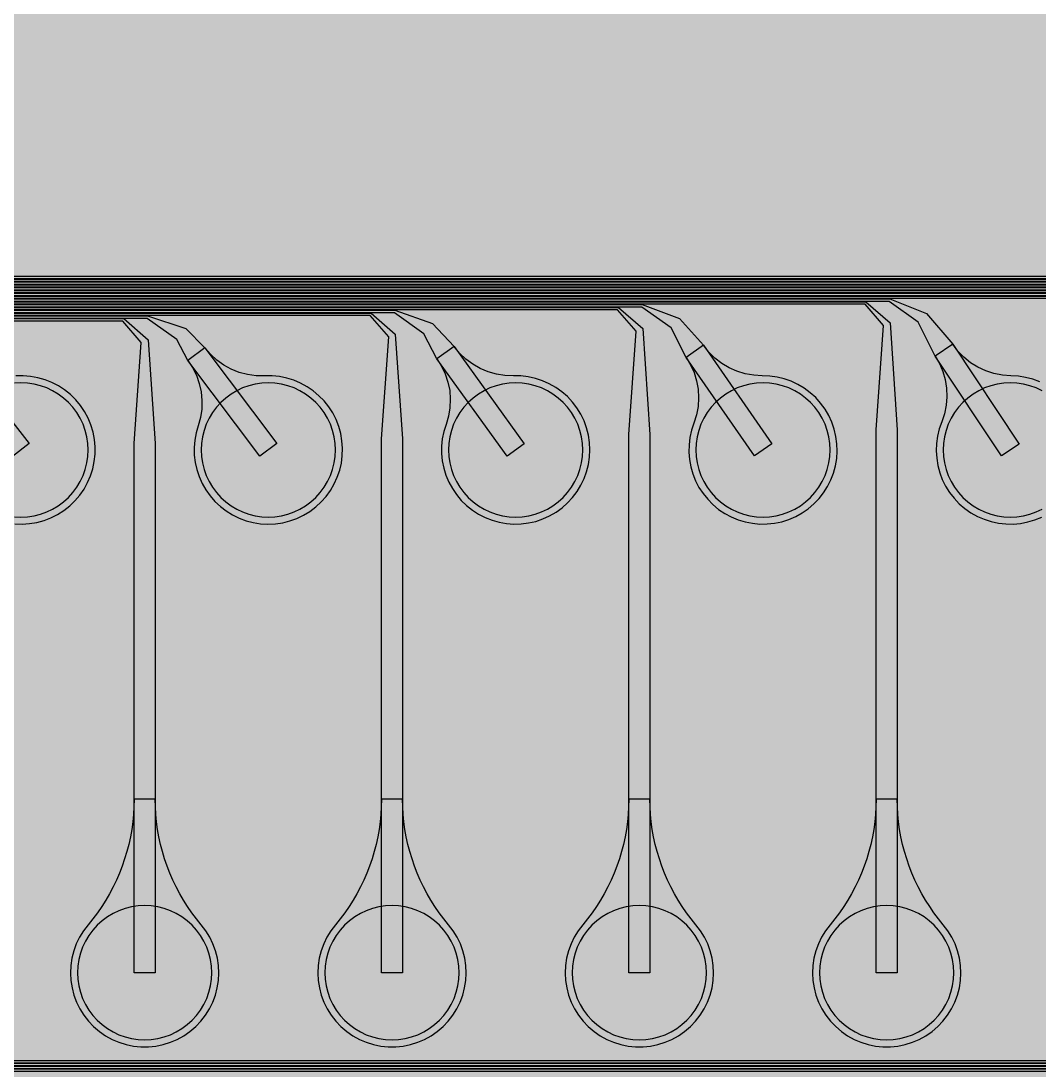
# Model space of a CAD drawing. Header units: metres. Extents: x -7231 to 10969, y -37556 to 1873.
# Drawn here: x -2618 to -1178, y -25809 to -24324 of the extents above; entities that cross this region are included whole.
import ezdxf

# ---------------------------------------------------------------- set-up
doc = ezdxf.new("R2010")
doc.units = ezdxf.units.M
for name, color, linetype in [('Metal1', 4, 'CONTINUOUS'), ('Metal2', 3, 'CONTINUOUS'), ('Polyimide', 7, 'CONTINUOUS'), ('Polyimide_Negative', 5, 'CONTINUOUS')]:
    doc.layers.add(name, color=color, linetype=linetype)

msp = doc.modelspace()

# ---------------------------------------------------------------- hatches: boundary and pattern name
at = {"layer": 'Polyimide'}
msp.add_hatch(color=7, dxfattribs=at).paths.add_polyline_path([(4065.7, -468), (4066.7, -502), (4068.5, -536), (4071.4, -570), (4075.5, -604), (4081, -638), (4088, -672), (4096.5, -706), (4106.6, -740), (4118.3, -774), (4131.6, -808), (4146.5, -842), (4162.9, -876), (4180.7, -910), (4199.8, -944), (4220.2, -978), (4241.7, -1012), (4264.2, -1046), (4287.5, -1080), (4311.5, -1114), (4336, -1148), (4360.9, -1182), (4385.9, -1216), (4410.9, -1250), (4435.7, -1284), (4460.2, -1318), (4484.2, -1352), (4507.5, -1385.9), (4530, -1419.9), (4551.5, -1453.9), (4571.9, -1487.9), (4591.1, -1521.9), (4608.9, -1555.9), (4625.3, -1589.9), (4640.1, -1623.9), (4653.4, -1657.9), (4665.1, -1691.9), (4675.2, -1725.9), (4683.7, -1759.9), (4690.7, -1793.9), (4696.2, -1827.9), (4700.3, -1861.9), (4703.2, -1895.9), (4705.1, -1929.9), (4706.1, -1963.9), (4706.4, -1997.9), (4706.5, -2031.9), (4706.5, -4793), (4710, -4838.4), (4720.2, -4882.7), (4737.1, -4925), (4760.1, -4964.2), (4788.9, -4999.5), (4822.6, -5030), (4860.5, -5055.1), (4901.8, -5074.2), (4901.8, -5074.2), (4970.7, -5105.2), (5034.7, -5145.3), (5092.8, -5193.5), (5143.8, -5249.2), (5186.9, -5311.2), (5221.2, -5378.4), (5246.2, -5449.7), (5261.4, -5523.7), (5266.5, -5599), (5261.4, -5674.3), (5246.2, -5748.3), (5221.2, -5819.6), (5186.9, -5886.8), (5143.8, -5948.8), (5092.8, -6004.5), (5034.7, -6052.7), (4970.7, -6092.8), (4901.8, -6123.8), (4860.5, -6142.9), (4822.6, -6168), (4788.9, -6198.5), (4760.1, -6233.8), (4737.1, -6273), (4720.2, -6315.3), (4710, -6359.6), (4706.5, -6405), (4706.5, -9221.5), (4710, -9266.9), (4720.2, -9311.2), (4737.1, -9353.5), (4760.1, -9392.7), (4788.9, -9428), (4822.6, -9458.5), (4860.5, -9483.6), (4901.8, -9502.7), (4970.7, -9533.7), (5034.7, -9573.8), (5092.8, -9622), (5143.8, -9677.7), (5186.9, -9739.7), (5221.2, -9806.9), (5246.2, -9878.2), (5261.4, -9952.2), (5266.5, -10027.5), (5261.4, -10102.8), (5246.2, -10176.8), (5221.2, -10248.1), (5186.9, -10315.3), (5143.8, -10377.3), (5092.8, -10433), (5034.7, -10481.2), (4970.7, -10521.3), (4901.8, -10552.3), (4860.5, -10571.4), (4822.6, -10596.5), (4788.9, -10627), (4760.1, -10662.3), (4737.1, -10701.5), (4720.2, -10743.8), (4710, -10788.1), (4706.5, -10833.5), (4706.5, -13650), (4710, -13695.4), (4720.2, -13739.7), (4737.1, -13782), (4760.1, -13821.2), (4788.9, -13856.5), (4822.6, -13887), (4860.5, -13912.1), (4901.8, -13931.2), (4970.7, -13962.2), (5034.7, -14002.2), (5092.8, -14050.5), (5143.8, -14106.2), (5186.9, -14168.2), (5221.2, -14235.4), (5246.2, -14306.7), (5261.4, -14380.7), (5266.5, -14456), (5261.4, -14531.3), (5246.2, -14605.3), (5221.2, -14676.5), (5186.9, -14743.8), (5143.8, -14805.8), (5092.8, -14861.5), (5034.7, -14909.7), (4970.7, -14949.8), (4901.8, -14980.8), (4860.5, -14999.9), (4822.6, -15025), (4788.9, -15055.5), (4760.1, -15090.8), (4737.1, -15130), (4720.2, -15172.3), (4710, -15216.6), (4706.5, -15262), (4706.5, -15456), (4720.9, -15750), (4764.1, -16041.3), (4835.7, -16326.8), (4934.9, -16604), (5060.7, -16870.2), (5212.1, -17122.7), (5387.5, -17359.2), (5585.2, -17577.3), (5803.3, -17775), (6039.8, -17950.4), (6292.3, -18101.8), (6558.4, -18227.6), (6835.6, -18326.8), (7121.2, -18398.3), (7412.4, -18441.5), (7706.5, -18456), (9969, -18456), (10047.4, -18459.8), (10125.1, -18471.4), (10201.2, -18490.4), (10275.2, -18516.9), (10346.1, -18550.5), (10413.5, -18590.8), (10476.5, -18637.6), (10534.7, -18690.3), (10587.4, -18748.5), (10634.2, -18811.5), (10674.5, -18878.9), (10708.1, -18949.8), (10734.6, -19023.8), (10753.6, -19099.9), (10765.2, -19177.6), (10769, -19256), (10769, -20895.8), (10730.2, -20951.4), (10694.6, -21009.1), (10662.2, -21068.6), (10633.2, -21129.9), (10607.6, -21192.7), (10585.5, -21256.7), (10566.9, -21322), (10552, -21388.1), (10540.8, -21455), (10533.4, -21522.3), (10529.6, -21590), (10529.6, -21657.8), (10533.4, -21725.5), (10540.8, -21792.9), (10552, -21859.7), (10566.9, -21925.9), (10585.5, -21991.1), (10607.6, -22055.2), (10633.2, -22117.9), (10662.2, -22179.2), (10694.6, -22238.7), (10730.2, -22296.4), (10769, -22352), (10769, -32454.2), (10728.7, -32510.5), (10691.7, -32568.9), (10658, -32629.3), (10627.8, -32691.6), (10601.2, -32755.4), (10578.2, -32820.7), (10558.9, -32887.1), (10543.4, -32954.5), (10531.8, -33022.7), (10524, -33091.4), (10520.1, -33160.5), (10520.1, -33229.7), (10524, -33298.8), (10531.8, -33367.5), (10543.4, -33435.7), (10558.9, -33503.1), (10578.2, -33569.5), (10601.2, -33634.8), (10627.8, -33698.6), (10658, -33760.8), (10691.7, -33821.3), (10728.7, -33879.7), (10769, -33936), (10769, -36556), (10765.2, -36634.4), (10753.6, -36712.1), (10734.6, -36788.2), (10708.1, -36862.1), (10674.5, -36933.1), (10634.2, -37000.5), (10587.4, -37063.5), (10534.7, -37121.7), (10476.5, -37174.4), (10413.5, -37221.2), (10346.1, -37261.5), (10275.2, -37295.1), (10201.2, -37321.6), (10125.1, -37340.6), (10047.4, -37352.1), (9969, -37356), (-6231, -37356), (-6309.4, -37352.1), (-6387.1, -37340.6), (-6463.2, -37321.6), (-6537.2, -37295.1), (-6608.1, -37261.5), (-6675.5, -37221.2), (-6738.5, -37174.4), (-6796.7, -37121.7), (-6849.4, -37063.5), (-6896.2, -37000.5), (-6936.5, -36933.1), (-6970.1, -36862.1), (-6996.6, -36788.2), (-7015.6, -36712.1), (-7027.2, -36634.4), (-7031, -36556), (-7031, -33936), (-6990.7, -33879.8), (-6953.7, -33821.3), (-6920, -33760.9), (-6889.8, -33698.6), (-6863.2, -33634.8), (-6840.2, -33569.5), (-6820.9, -33503.1), (-6805.4, -33435.7), (-6793.7, -33367.5), (-6785.9, -33298.8), (-6782, -33229.7), (-6782, -33160.5), (-6785.9, -33091.4), (-6793.7, -33022.7), (-6805.4, -32954.5), (-6820.9, -32887.1), (-6840.2, -32820.6), (-6863.2, -32755.4), (-6889.8, -32691.5), (-6920, -32629.3), (-6953.7, -32568.9), (-6990.7, -32510.4), (-7031, -32454.2), (-7031, -22364.8), (-6990.7, -22308.6), (-6953.7, -22250.1), (-6920, -22189.7), (-6889.8, -22127.5), (-6863.2, -22063.6), (-6840.2, -21998.4), (-6820.9, -21931.9), (-6805.4, -21864.5), (-6793.7, -21796.3), (-6785.9, -21727.6), (-6782, -21658.5), (-6782, -21589.3), (-6785.9, -21520.3), (-6793.7, -21451.5), (-6805.4, -21383.3), (-6820.9, -21315.9), (-6840.2, -21249.5), (-6863.2, -21184.2), (-6889.8, -21120.4), (-6920, -21058.1), (-6953.7, -20997.7), (-6990.7, -20939.3), (-7031, -20883), (-7031, -19256), (-7027.2, -19177.6), (-7015.6, -19099.9), (-6996.6, -19023.8), (-6970.1, -18949.8), (-6936.5, -18878.9), (-6896.2, -18811.5), (-6849.4, -18748.5), (-6796.7, -18690.3), (-6738.5, -18637.6), (-6675.5, -18590.8), (-6608.1, -18550.5), (-6537.2, -18516.9), (-6463.2, -18490.4), (-6387.1, -18471.4), (-6309.4, -18459.8), (-6231, -18456), (-3968.5, -18456), (-3674.4, -18441.5), (-3383.2, -18398.3), (-3097.6, -18326.8), (-2820.4, -18227.6), (-2554.3, -18101.8), (-2301.8, -17950.4), (-2065.3, -17775), (-1847.2, -17577.3), (-1649.5, -17359.2), (-1474.1, -17122.7), (-1322.7, -16870.2), (-1196.9, -16604), (-1097.7, -16326.8), (-1026.1, -16041.3), (-982.9, -15750), (-968.5, -15456), (-968.5, -15262), (-972, -15216.6), (-982.2, -15172.3), (-999.1, -15130), (-1022.1, -15090.8), (-1050.9, -15055.5), (-1084.6, -15025), (-1122.5, -14999.9), (-1163.8, -14980.8), (-1232.7, -14949.8), (-1296.7, -14909.7), (-1354.8, -14861.5), (-1405.8, -14805.8), (-1448.9, -14743.8), (-1483.2, -14676.5), (-1508.2, -14605.3), (-1523.4, -14531.3), (-1528.5, -14456), (-1523.4, -14380.7), (-1508.2, -14306.7), (-1483.2, -14235.4), (-1448.9, -14168.2), (-1405.8, -14106.2), (-1354.8, -14050.5), (-1296.7, -14002.2), (-1232.7, -13962.2), (-1163.8, -13931.2), (-1122.5, -13912.1), (-1084.6, -13887), (-1050.9, -13856.5), (-1022.1, -13821.2), (-999.1, -13782), (-982.2, -13739.7), (-972, -13695.4), (-968.5, -13650), (-968.5, -12309.6), (-972, -12264.3), (-982.2, -12219.9), (-999.1, -12177.7), (-1022.1, -12138.5), (-1050.9, -12103.2), (-1084.6, -12072.6), (-1122.5, -12047.5), (-1163.8, -12028.5), (-1232.7, -11997.4), (-1296.7, -11957.4), (-1354.8, -11909.1), (-1405.8, -11853.5), (-1448.9, -11791.5), (-1483.2, -11724.2), (-1508.2, -11653), (-1523.4, -11579), (-1528.5, -11503.7), (-1523.4, -11428.3), (-1508.2, -11354.4), (-1483.2, -11283.1), (-1448.9, -11215.9), (-1405.8, -11153.8), (-1354.8, -11098.2), (-1296.7, -11049.9), (-1232.7, -11009.9), (-1163.8, -10978.8), (-1122.5, -10959.8), (-1084.6, -10934.7), (-1050.9, -10904.1), (-1022.1, -10868.9), (-999.1, -10829.6), (-982.2, -10787.4), (-972, -10743), (-968.5, -10697.7), (-968.5, -9357.3), (-972, -9311.9), (-982.2, -9267.6), (-999.1, -9225.4), (-1022.1, -9186.1), (-1050.9, -9150.8), (-1084.6, -9120.3), (-1122.5, -9095.2), (-1163.8, -9076.2), (-1163.8, -9076.2), (-1232.7, -9045.1), (-1296.7, -9005.1), (-1354.8, -8956.8), (-1405.8, -8901.1), (-1448.9, -8839.1), (-1483.2, -8771.9), (-1508.2, -8700.6), (-1523.4, -8626.7), (-1528.5, -8551.3), (-1523.4, -8476), (-1508.2, -8402), (-1483.2, -8330.8), (-1448.9, -8263.5), (-1405.8, -8201.5), (-1354.8, -8145.9), (-1296.7, -8097.6), (-1232.7, -8057.6), (-1163.8, -8026.5), (-1163.8, -8026.5), (-1122.5, -8007.4), (-1084.6, -7982.4), (-1050.9, -7951.8), (-1022.1, -7916.5), (-999.1, -7877.3), (-982.2, -7835), (-972, -7790.7), (-968.5, -7745.4), (-968.5, -6405), (-972, -6359.6), (-982.2, -6315.3), (-999.1, -6273), (-1022.1, -6233.8), (-1050.9, -6198.5), (-1084.6, -6168), (-1122.5, -6142.9), (-1163.8, -6123.8), (-1163.8, -6123.8), (-1232.7, -6092.8), (-1296.7, -6052.7), (-1354.8, -6004.5), (-1405.8, -5948.8), (-1448.9, -5886.8), (-1483.2, -5819.6), (-1508.2, -5748.3), (-1523.4, -5674.3), (-1528.5, -5599), (-1523.4, -5523.7), (-1508.2, -5449.7), (-1483.2, -5378.4), (-1448.9, -5311.2), (-1405.8, -5249.2), (-1354.8, -5193.5), (-1296.7, -5145.3), (-1232.7, -5105.2), (-1163.8, -5074.2), (-1163.8, -5074.2), (-1122.5, -5055.1), (-1084.6, -5030), (-1050.9, -4999.5), (-1022.1, -4964.2), (-999.1, -4925), (-982.2, -4882.7), (-972, -4838.4), (-968.5, -4793), (-968.5, -2031.9), (-968.4, -1997.9), (-968.1, -1963.9), (-967.1, -1929.9), (-965.2, -1895.9), (-962.2, -1861.9), (-958, -1827.9), (-952.4, -1793.9), (-945.3, -1759.9), (-936.6, -1725.9), (-926.4, -1691.9), (-914.4, -1657.9), (-900.9, -1623.9), (-885.7, -1589.9), (-869.1, -1555.9), (-850.9, -1521.9), (-831.4, -1487.9), (-810.6, -1453.9), (-788.7, -1419.9), (-765.8, -1385.9), (-742.1, -1352), (-717.6, -1318), (-692.7, -1284), (-667.4, -1250), (-641.9, -1216), (-616.4, -1182), (-591.1, -1148), (-566.1, -1114), (-541.7, -1080), (-517.9, -1046), (-495, -1012), (-473.1, -978), (-452.4, -944), (-432.8, -910), (-414.7, -876), (-398, -842), (-382.9, -808), (-369.3, -774), (-357.4, -740), (-347.1, -706), (-338.4, -672), (-331.3, -638), (-325.7, -604), (-321.5, -570), (-318.6, -536), (-316.7, -502), (-315.7, -468), (-315.3, -434), (-315.2, -400), (-315.2, 401), (-315.2, 451), (-315.2, 1644), (-270.2, 1644), (-270, 1637.1), (-269.4, 1630.3), (-268.2, 1623.5), (-266.7, 1616.8), (-264.7, 1610.2), (-262.3, 1603.8), (-259.4, 1597.6), (-256.2, 1591.5), (-252.6, 1585.7), (-248.6, 1580.1), (-244.2, 1574.8), (-239.5, 1569.8), (-234.5, 1565.1), (-229.2, 1560.7), (-223.6, 1556.7), (-217.8, 1553.1), (-211.7, 1549.8), (-205.4, 1547), (-199, 1544.6), (-192.4, 1542.6), (-185.7, 1541), (-179, 1539.9), (-172.1, 1539.2), (-165.2, 1539), (-158.4, 1539.2), (-151.5, 1539.9), (-144.8, 1541), (-138.1, 1542.6), (-131.5, 1544.6), (-125.1, 1547), (-118.8, 1549.8), (-112.8, 1553.1), (-106.9, 1556.7), (-101.3, 1560.7), (-96, 1565.1), (-91, 1569.8), (-86.3, 1574.8), (-81.9, 1580.1), (-77.9, 1585.7), (-74.3, 1591.5), (-71.1, 1597.6), (-68.2, 1603.8), (-65.8, 1610.2), (-63.8, 1616.8), (-62.3, 1623.5), (-61.1, 1630.3), (-60.5, 1637.1), (-60.2, 1644), (1853, 1644), (1853, 1573), (3815.2, 1573), (3815.5, 1579.5), (3816.1, 1586.1), (3817.2, 1592.5), (3818.7, 1598.9), (3820.6, 1605.1), (3822.9, 1611.3), (3825.6, 1617.2), (3828.6, 1623), (3832.1, 1628.6), (3835.9, 1633.9), (3840.1, 1638.9), (3844.5, 1643.7), (3849.3, 1648.2), (3854.4, 1652.3), (3859.7, 1656.1), (3865.2, 1659.6), (3871, 1662.7), (3877, 1665.4), (3883.1, 1667.7), (3889.4, 1669.6), (3895.7, 1671.1), (3902.2, 1672.1), (3908.7, 1672.8), (3915.2, 1673), (3921.8, 1672.8), (3928.3, 1672.1), (3934.8, 1671.1), (3941.1, 1669.6), (3947.4, 1667.7), (3953.5, 1665.4), (3959.5, 1662.7), (3965.2, 1659.6), (3970.8, 1656.1), (3976.1, 1652.3), (3981.2, 1648.2), (3986, 1643.7), (3990.4, 1638.9), (3994.6, 1633.9), (3998.4, 1628.6), (4001.9, 1623), (4004.9, 1617.2), (4007.6, 1611.3), (4009.9, 1605.1), (4011.8, 1598.9), (4013.3, 1592.5), (4014.4, 1586.1), (4015, 1579.5), (4015.2, 1573), (4065.2, 1573), (4065.2, 451), (4065.2, 401), (4065.2, -400), (4065.3, -434), (4065.7, -468)])

# ---------------------------------------------------------------- linework, layer by layer
at = {"layer": 'Metal1'}
for points in [[(1096.7, -19211.9), (1096.7, -27199.7), (1065.7, -27230.7), (-5962.2, -27230.7), (-5993.2, -27199.7), (-5993.2, -24720.3), (-5962.2, -24689.2), (-22.8, -24689.2), (11.1, -24719.1), (21.5, -24877.1), (21.5, -25671), (-8.5, -25671), (-8.5, -24877.1), (1.9, -24722.9), (-24.2, -24692.8), (-5960.8, -24692.8), (-5989.7, -24721.7), (-5989.7, -27198.3), (-5960.8, -27227.2), (1064.3, -27227.2), (1093.2, -27198.3), (1093.2, -19211.9)], [(1088.7, -19211.9), (1088.7, -27191.7), (1057.7, -27222.7), (-5954.2, -27222.7), (-5985.2, -27191.7), (-5985.2, -24728.3), (-5954.2, -24697.2), (-372.8, -24697.2), (-338.9, -24727.1), (-328.5, -24883.5), (-328.5, -25671), (-358.5, -25671), (-358.5, -24883.5), (-348.1, -24730.9), (-374.2, -24700.8), (-5952.8, -24700.8), (-5981.7, -24729.7), (-5981.7, -27190.3), (-5952.8, -27219.2), (1056.3, -27219.2), (1085.2, -27190.3), (1085.2, -19211.9)], [(1080.7, -19211.9), (1080.7, -27183.7), (1049.7, -27214.7), (-5946.2, -27214.7), (-5977.2, -27183.7), (-5977.2, -24736.3), (-5946.2, -24705.2), (-722.8, -24705.2), (-688.9, -24735.1), (-678.5, -24889.9), (-678.5, -25671), (-708.5, -25671), (-708.5, -24889.9), (-698.1, -24738.9), (-724.2, -24708.8), (-5944.8, -24708.8), (-5973.7, -24737.7), (-5973.7, -27182.3), (-5944.8, -27211.2), (1048.3, -27211.2), (1077.2, -27182.3), (1077.2, -19211.9)], [(1072.7, -19211.9), (1072.7, -27175.7), (1041.7, -27206.7), (-5938.2, -27206.7), (-5969.2, -27175.7), (-5969.2, -24744.3), (-5938.2, -24713.2), (-1072.8, -24713.2), (-1038.8, -24743.1), (-1028.5, -24896.3), (-1028.5, -25671), (-1058.5, -25671), (-1058.5, -24896.3), (-1048.2, -24746.9), (-1074.2, -24716.8), (-5936.8, -24716.8), (-5965.7, -24745.7), (-5965.7, -27174.3), (-5936.8, -27203.2), (1040.3, -27203.2), (1069.2, -27174.3), (1069.2, -19211.9)], [(1064.7, -19211.9), (1064.7, -27167.7), (1033.7, -27198.7), (-5930.2, -27198.7), (-5961.2, -27167.7), (-5961.2, -24752.3), (-5930.2, -24721.2), (-1422.8, -24721.2), (-1388.8, -24751.1), (-1378.5, -24902.7), (-1378.5, -25671), (-1408.5, -25671), (-1408.5, -24902.7), (-1398.2, -24754.9), (-1424.2, -24724.8), (-5928.8, -24724.8), (-5957.7, -24753.7), (-5957.7, -27166.3), (-5928.8, -27195.2), (1032.3, -27195.2), (1061.2, -27166.3), (1061.2, -19211.9)], [(1056.7, -19211.9), (1056.7, -27159.7), (1025.7, -27190.7), (-5922.2, -27190.7), (-5953.2, -27159.7), (-5953.2, -24760.3), (-5922.2, -24729.2), (-1772.8, -24729.2), (-1738.8, -24759.1), (-1728.5, -24909.1), (-1728.5, -25671), (-1758.5, -25671), (-1758.5, -24909.1), (-1748.2, -24762.9), (-1774.2, -24732.8), (-5920.8, -24732.8), (-5949.7, -24761.7), (-5949.7, -27158.3), (-5920.8, -27187.2), (1024.3, -27187.2), (1053.2, -27158.3), (1053.2, -19211.9)], [(1048.7, -19211.9), (1048.7, -27151.7), (1017.7, -27182.7), (-5914.2, -27182.7), (-5945.2, -27151.7), (-5945.2, -24768.3), (-5914.2, -24737.2), (-2122.8, -24737.2), (-2088.8, -24767), (-2078.5, -24915.5), (-2078.5, -25671), (-2108.5, -25671), (-2108.5, -24915.5), (-2098.2, -24771), (-2124.2, -24740.8), (-5912.8, -24740.8), (-5941.7, -24769.7), (-5941.7, -27150.3), (-5912.8, -27179.2), (1016.3, -27179.2), (1045.2, -27150.3), (1045.2, -19211.9)], [(1040.7, -19211.9), (1040.7, -27143.7), (1009.7, -27174.7), (-5906.2, -27174.7), (-5937.2, -27143.7), (-5937.2, -24776.3), (-5906.2, -24745.2), (-2472.8, -24745.2), (-2438.7, -24775), (-2428.5, -24921.9), (-2428.5, -25671), (-2458.5, -25671), (-2458.5, -24921.9), (-2448.3, -24779), (-2474.2, -24748.8), (-5904.8, -24748.8), (-5933.7, -24777.7), (-5933.7, -27142.3), (-5904.8, -27171.2), (1008.3, -27171.2), (1037.2, -27142.3), (1037.2, -19211.9)], [(968.7, -19211.9), (968.7, -27071.7), (937.7, -27102.7), (-5834.2, -27102.7), (-5865.2, -27071.7), (-5865.2, -25830.3), (-5834.2, -25799.2), (-22.8, -25799.2), (11.1, -25829.1), (21.5, -25987.1), (21.5, -26781), (-8.5, -26781), (-8.5, -25987.1), (1.9, -25832.9), (-24.2, -25802.8), (-5832.8, -25802.8), (-5861.7, -25831.7), (-5861.7, -27070.3), (-5832.8, -27099.2), (936.3, -27099.2), (965.2, -27070.3), (965.2, -19211.9)], [(960.7, -19211.9), (960.7, -27063.7), (929.7, -27094.7), (-5826.2, -27094.7), (-5857.2, -27063.7), (-5857.2, -25838.3), (-5826.2, -25807.2), (-372.8, -25807.2), (-338.9, -25837.1), (-328.5, -25993.5), (-328.5, -26781), (-358.5, -26781), (-358.5, -25993.5), (-348.1, -25840.9), (-374.2, -25810.8), (-5824.8, -25810.8), (-5853.7, -25839.7), (-5853.7, -27062.3), (-5824.8, -27091.2), (928.3, -27091.2), (957.2, -27062.3), (957.2, -19211.9)]]:
    msp.add_lwpolyline(points, dxfattribs=at)
for points in [[(-2458.5, -25425.4), (-2458.7, -25436.2), (-2459.3, -25446.9), (-2460.4, -25457.6), (-2461.8, -25468.2), (-2463.7, -25478.8), (-2466, -25489.3), (-2468.7, -25499.6), (-2471.8, -25509.9), (-2475.3, -25520.1), (-2479.2, -25530.1), (-2483.5, -25539.9), (-2488.1, -25549.6), (-2493.2, -25559.1), (-2498.6, -25568.4), (-2504.3, -25577.4), (-2510.4, -25586.2), (-2516.9, -25594.8), (-2523.6, -25603.1), (-2530.1, -25611.6), (-2535.6, -25620.6), (-2540.2, -25630.2), (-2543.9, -25640.1), (-2546.5, -25650.4), (-2548, -25660.9), (-2548.5, -25671.5), (-2547.9, -25682.1), (-2546.3, -25692.6), (-2543.6, -25702.8), (-2539.8, -25712.7), (-2535.1, -25722.2), (-2529.5, -25731.2), (-2523, -25739.6), (-2515.7, -25747.3), (-2507.6, -25754.2), (-2498.9, -25760.2), (-2489.6, -25765.3), (-2479.9, -25769.5), (-2469.7, -25772.7), (-2459.4, -25774.8), (-2448.8, -25775.9), (-2438.2, -25775.9), (-2427.6, -25774.8), (-2417.3, -25772.7), (-2407.1, -25769.5), (-2397.4, -25765.3), (-2388.1, -25760.2), (-2379.4, -25754.2), (-2371.3, -25747.3), (-2364, -25739.6), (-2357.5, -25731.2), (-2351.9, -25722.2), (-2347.2, -25712.7), (-2343.4, -25702.8), (-2340.7, -25692.6), (-2339.1, -25682.1), (-2338.5, -25671.5), (-2339, -25660.9), (-2340.5, -25650.4), (-2343.1, -25640.1), (-2346.8, -25630.2), (-2351.4, -25620.6), (-2356.9, -25611.6), (-2363.4, -25603.1), (-2370.1, -25594.8), (-2376.6, -25586.2), (-2382.7, -25577.4), (-2388.4, -25568.4), (-2393.8, -25559.1), (-2398.9, -25549.6), (-2403.5, -25539.9), (-2407.8, -25530.1), (-2411.7, -25520.1), (-2415.2, -25509.9), (-2418.3, -25499.6), (-2421, -25489.3), (-2423.3, -25478.8), (-2425.2, -25468.2), (-2426.6, -25457.6), (-2427.7, -25446.9), (-2428.3, -25436.2), (-2428.5, -25425.4), (-2458.5, -25425.4)], [(-2108.5, -25425.4), (-2108.7, -25436.2), (-2109.3, -25446.9), (-2110.4, -25457.6), (-2111.8, -25468.2), (-2113.7, -25478.8), (-2116, -25489.3), (-2118.7, -25499.6), (-2121.8, -25509.9), (-2125.3, -25520.1), (-2129.2, -25530.1), (-2133.5, -25539.9), (-2138.1, -25549.6), (-2143.2, -25559.1), (-2148.6, -25568.4), (-2154.3, -25577.4), (-2160.4, -25586.2), (-2166.9, -25594.8), (-2173.6, -25603.1), (-2180.1, -25611.6), (-2185.6, -25620.6), (-2190.2, -25630.2), (-2193.9, -25640.1), (-2196.5, -25650.4), (-2198, -25660.9), (-2198.5, -25671.5), (-2197.9, -25682.1), (-2196.3, -25692.6), (-2193.6, -25702.8), (-2189.8, -25712.7), (-2185.1, -25722.2), (-2179.5, -25731.2), (-2173, -25739.6), (-2165.7, -25747.3), (-2157.6, -25754.2), (-2148.9, -25760.2), (-2139.6, -25765.3), (-2129.9, -25769.5), (-2119.7, -25772.7), (-2109.4, -25774.8), (-2098.8, -25775.9), (-2088.2, -25775.9), (-2077.6, -25774.8), (-2067.3, -25772.7), (-2057.1, -25769.5), (-2047.4, -25765.3), (-2038.1, -25760.2), (-2029.4, -25754.2), (-2021.3, -25747.3), (-2014, -25739.6), (-2007.5, -25731.2), (-2001.9, -25722.2), (-1997.2, -25712.7), (-1993.4, -25702.8), (-1990.7, -25692.6), (-1989.1, -25682.1), (-1988.5, -25671.5), (-1989, -25660.9), (-1990.5, -25650.4), (-1993.1, -25640.1), (-1996.8, -25630.2), (-2001.4, -25620.6), (-2006.9, -25611.6), (-2013.4, -25603.1), (-2020.1, -25594.8), (-2026.6, -25586.2), (-2032.7, -25577.4), (-2038.4, -25568.4), (-2043.8, -25559.1), (-2048.9, -25549.6), (-2053.5, -25539.9), (-2057.8, -25530.1), (-2061.7, -25520.1), (-2065.2, -25509.9), (-2068.3, -25499.6), (-2071, -25489.3), (-2073.3, -25478.8), (-2075.2, -25468.2), (-2076.6, -25457.6), (-2077.7, -25446.9), (-2078.3, -25436.2), (-2078.5, -25425.4), (-2108.5, -25425.4)], [(-1758.5, -25425.4), (-1758.7, -25436.2), (-1759.3, -25446.9), (-1760.4, -25457.6), (-1761.8, -25468.2), (-1763.7, -25478.8), (-1766, -25489.3), (-1768.7, -25499.6), (-1771.8, -25509.9), (-1775.3, -25520.1), (-1779.2, -25530.1), (-1783.5, -25539.9), (-1788.1, -25549.6), (-1793.2, -25559.1), (-1798.6, -25568.4), (-1804.3, -25577.4), (-1810.4, -25586.2), (-1816.9, -25594.8), (-1823.6, -25603.1), (-1830.1, -25611.6), (-1835.6, -25620.6), (-1840.2, -25630.2), (-1843.9, -25640.1), (-1846.5, -25650.4), (-1848, -25660.9), (-1848.5, -25671.5), (-1847.9, -25682.1), (-1846.3, -25692.6), (-1843.6, -25702.8), (-1839.8, -25712.7), (-1835.1, -25722.2), (-1829.5, -25731.2), (-1823, -25739.6), (-1815.7, -25747.3), (-1807.6, -25754.2), (-1798.9, -25760.2), (-1789.6, -25765.3), (-1779.9, -25769.5), (-1769.7, -25772.7), (-1759.4, -25774.8), (-1748.8, -25775.9), (-1738.2, -25775.9), (-1727.6, -25774.8), (-1717.3, -25772.7), (-1707.1, -25769.5), (-1697.4, -25765.3), (-1688.1, -25760.2), (-1679.4, -25754.2), (-1671.3, -25747.3), (-1664, -25739.6), (-1657.5, -25731.2), (-1651.9, -25722.2), (-1647.2, -25712.7), (-1643.4, -25702.8), (-1640.7, -25692.6), (-1639.1, -25682.1), (-1638.5, -25671.5), (-1639, -25660.9), (-1640.5, -25650.4), (-1643.1, -25640.1), (-1646.8, -25630.2), (-1651.4, -25620.6), (-1656.9, -25611.6), (-1663.4, -25603.1), (-1670.1, -25594.8), (-1676.6, -25586.2), (-1682.7, -25577.4), (-1688.4, -25568.4), (-1693.8, -25559.1), (-1698.9, -25549.6), (-1703.5, -25539.9), (-1707.8, -25530.1), (-1711.7, -25520.1), (-1715.2, -25509.9), (-1718.3, -25499.6), (-1721, -25489.3), (-1723.3, -25478.8), (-1725.2, -25468.2), (-1726.6, -25457.6), (-1727.7, -25446.9), (-1728.3, -25436.2), (-1728.5, -25425.4), (-1758.5, -25425.4)], [(-1408.5, -25425.4), (-1408.7, -25436.2), (-1409.3, -25446.9), (-1410.4, -25457.6), (-1411.8, -25468.2), (-1413.7, -25478.8), (-1416, -25489.3), (-1418.7, -25499.6), (-1421.8, -25509.9), (-1425.3, -25520.1), (-1429.2, -25530.1), (-1433.5, -25539.9), (-1438.1, -25549.6), (-1443.2, -25559.1), (-1448.6, -25568.4), (-1454.3, -25577.4), (-1460.4, -25586.2), (-1466.9, -25594.8), (-1473.6, -25603.1), (-1480.1, -25611.6), (-1485.6, -25620.6), (-1490.2, -25630.2), (-1493.9, -25640.1), (-1496.5, -25650.4), (-1498, -25660.9), (-1498.5, -25671.5), (-1497.9, -25682.1), (-1496.3, -25692.6), (-1493.6, -25702.8), (-1489.8, -25712.7), (-1485.1, -25722.2), (-1479.5, -25731.2), (-1473, -25739.6), (-1465.7, -25747.3), (-1457.6, -25754.2), (-1448.9, -25760.2), (-1439.6, -25765.3), (-1429.9, -25769.5), (-1419.7, -25772.7), (-1409.4, -25774.8), (-1398.8, -25775.9), (-1388.2, -25775.9), (-1377.6, -25774.8), (-1367.3, -25772.7), (-1357.1, -25769.5), (-1347.4, -25765.3), (-1338.1, -25760.2), (-1329.4, -25754.2), (-1321.3, -25747.3), (-1314, -25739.6), (-1307.5, -25731.2), (-1301.9, -25722.2), (-1297.2, -25712.7), (-1293.4, -25702.8), (-1290.7, -25692.6), (-1289.1, -25682.1), (-1288.5, -25671.5), (-1289, -25660.9), (-1290.5, -25650.4), (-1293.1, -25640.1), (-1296.8, -25630.2), (-1301.4, -25620.6), (-1306.9, -25611.6), (-1313.4, -25603.1), (-1320.1, -25594.8), (-1326.6, -25586.2), (-1332.7, -25577.4), (-1338.4, -25568.4), (-1343.8, -25559.1), (-1348.9, -25549.6), (-1353.5, -25539.9), (-1357.8, -25530.1), (-1361.7, -25520.1), (-1365.2, -25509.9), (-1368.3, -25499.6), (-1371, -25489.3), (-1373.3, -25478.8), (-1375.2, -25468.2), (-1376.6, -25457.6), (-1377.7, -25446.9), (-1378.3, -25436.2), (-1378.5, -25425.4), (-1408.5, -25425.4)]]:
    msp.add_lwpolyline(points, close=True, dxfattribs=at)
at = {"layer": 'Metal2'}
for points in [[(1100.7, -19211.9), (1100.7, -27203.7), (1069.7, -27234.7), (-5966.2, -27234.7), (-5997.2, -27203.7), (-5997.2, -24716.3), (-5966.2, -24685.2), (10.8, -24685.2), (60.3, -24707.9), (109.5, -24776.6), (194.5, -24923.5), (168.5, -24938.5), (83.5, -24791.6), (50.3, -24718), (9.8, -24688.8), (-5964.8, -24688.8), (-5993.7, -24717.7), (-5993.7, -27202.3), (-5964.8, -27231.2), (1068.3, -27231.2), (1097.2, -27202.3), (1097.2, -19211.9)], [(1092.7, -19211.9), (1092.7, -27195.7), (1061.7, -27226.7), (-5958.2, -27226.7), (-5989.2, -27195.7), (-5989.2, -24724.3), (-5958.2, -24693.2), (-339.3, -24693.2), (-289.1, -24715.4), (-242.8, -24777.7), (-155.6, -24923.3), (-181.4, -24938.7), (-268.5, -24793.1), (-299.5, -24726.1), (-340.2, -24696.8), (-5956.8, -24696.8), (-5985.7, -24725.7), (-5985.7, -27194.3), (-5956.8, -27223.2), (1060.3, -27223.2), (1089.2, -27194.3), (1089.2, -19211.9)], [(1084.7, -19211.9), (1084.7, -27187.7), (1053.7, -27218.7), (-5950.2, -27218.7), (-5981.2, -27187.7), (-5981.2, -24732.3), (-5950.2, -24701.2), (-689.3, -24701.2), (-638.6, -24722.9), (-595.1, -24778.8), (-505.7, -24923.1), (-531.3, -24938.9), (-620.6, -24794.6), (-649.3, -24734.1), (-690.2, -24704.8), (-5948.8, -24704.8), (-5977.7, -24733.7), (-5977.7, -27186.3), (-5948.8, -27215.2), (1052.3, -27215.2), (1081.2, -27186.3), (1081.2, -19211.9)], [(1076.7, -19211.9), (1076.7, -27179.7), (1045.7, -27210.7), (-5942.2, -27210.7), (-5973.2, -27179.7), (-5973.2, -24740.3), (-5942.2, -24709.2), (-1039.3, -24709.2), (-988, -24730.3), (-947.5, -24780.1), (-855.9, -24922.9), (-881.1, -24939.1), (-972.8, -24796.3), (-999, -24742.2), (-1040.2, -24712.8), (-5940.8, -24712.8), (-5969.7, -24741.7), (-5969.7, -27178.3), (-5940.8, -27207.2), (1044.3, -27207.2), (1073.2, -27178.3), (1073.2, -19211.9)], [(1068.7, -19211.9), (1068.7, -27171.7), (1037.7, -27202.7), (-5934.2, -27202.7), (-5965.2, -27171.7), (-5965.2, -24748.3), (-5934.2, -24717.2), (-1389.3, -24717.2), (-1337.4, -24737.7), (-1300.1, -24781.4), (-1206, -24922.7), (-1231, -24939.3), (-1325.1, -24798.1), (-1348.8, -24750.3), (-1390.2, -24720.8), (-5932.8, -24720.8), (-5961.7, -24749.7), (-5961.7, -27170.3), (-5932.8, -27199.2), (1036.3, -27199.2), (1065.2, -27170.3), (1065.2, -19211.9)], [(1060.7, -19211.9), (1060.7, -27163.7), (1029.7, -27194.7), (-5926.2, -27194.7), (-5957.2, -27163.7), (-5957.2, -24756.3), (-5926.2, -24725.2), (-1739.3, -24725.2), (-1686.7, -24745), (-1652.8, -24782.9), (-1556.2, -24922.5), (-1580.8, -24939.5), (-1677.4, -24800), (-1698.6, -24758.4), (-1740.1, -24728.8), (-5924.8, -24728.8), (-5953.7, -24757.7), (-5953.7, -27162.3), (-5924.8, -27191.2), (1028.3, -27191.2), (1057.2, -27162.3), (1057.2, -19211.9)], [(1052.7, -19211.9), (1052.7, -27155.7), (1021.7, -27186.7), (-5918.2, -27186.7), (-5949.2, -27155.7), (-5949.2, -24764.3), (-5918.2, -24733.2), (-2089.3, -24733.2), (-2036, -24752.2), (-2005.5, -24784.5), (-1906.3, -24922.2), (-1930.7, -24939.8), (-2029.9, -24802.1), (-2048.3, -24766.5), (-2090.1, -24736.8), (-5916.8, -24736.8), (-5945.7, -24765.7), (-5945.7, -27154.3), (-5916.8, -27183.2), (1020.3, -27183.2), (1049.2, -27154.3), (1049.2, -19211.9)], [(1044.7, -19211.9), (1044.7, -27147.7), (1013.7, -27178.7), (-5910.2, -27178.7), (-5941.2, -27147.7), (-5941.2, -24772.3), (-5910.2, -24741.2), (-2439.3, -24741.2), (-2385.3, -24759.3), (-2358.4, -24786.3), (-2256.5, -24922), (-2280.5, -24940), (-2382.4, -24804.3), (-2398.1, -24774.7), (-2440.1, -24744.8), (-5908.8, -24744.8), (-5937.7, -24773.7), (-5937.7, -27146.3), (-5908.8, -27175.2), (1012.3, -27175.2), (1041.2, -27146.3), (1041.2, -19211.9)], [(1036.7, -19211.9), (1036.7, -27139.7), (1005.7, -27170.7), (-5902.2, -27170.7), (-5933.2, -27139.7), (-5933.2, -24780.3), (-5902.2, -24749.2), (-2789.3, -24749.2), (-2734.5, -24766.3), (-2711.4, -24788.2), (-2606.7, -24921.7), (-2630.3, -24940.3), (-2735.1, -24806.7), (-2747.9, -24782.9), (-2790.1, -24752.8), (-5900.8, -24752.8), (-5929.7, -24781.7), (-5929.7, -27138.3), (-5900.8, -27167.2), (1004.3, -27167.2), (1033.2, -27138.3), (1033.2, -19211.9)], [(972.7, -19211.9), (972.7, -27075.7), (941.7, -27106.7), (-5838.2, -27106.7), (-5869.2, -27075.7), (-5869.2, -25826.3), (-5838.2, -25795.2), (10.8, -25795.2), (60.3, -25817.9), (109.5, -25886.6), (194.5, -26033.5), (168.5, -26048.5), (83.5, -25901.6), (50.3, -25828), (9.8, -25798.8), (-5836.8, -25798.8), (-5865.7, -25827.7), (-5865.7, -27074.3), (-5836.8, -27103.2), (940.3, -27103.2), (969.2, -27074.3), (969.2, -19211.9)], [(964.7, -19211.9), (964.7, -27067.7), (933.7, -27098.7), (-5830.2, -27098.7), (-5861.2, -27067.7), (-5861.2, -25834.3), (-5830.2, -25803.2), (-339.3, -25803.2), (-289.1, -25825.4), (-242.8, -25887.7), (-155.6, -26033.3), (-181.4, -26048.7), (-268.5, -25903.1), (-299.5, -25836.1), (-340.2, -25806.8), (-5828.8, -25806.8), (-5857.7, -25835.7), (-5857.7, -27066.3), (-5828.8, -27095.2), (932.3, -27095.2), (961.2, -27066.3), (961.2, -19211.9)], [(-1176.9, -24834.6), (-1186.7, -24830.9), (-1196.9, -24828.3), (-1207.2, -24826.6), (-1217.7, -24826), (-1229.8, -24825.2), (-1241.8, -24822.9), (-1253.4, -24819.1), (-1264.4, -24814), (-1274.8, -24807.5), (-1284.3, -24799.9), (-1292.7, -24791.2), (-1300.1, -24781.4), (-1325.1, -24798.1), (-1325.1, -24798.1), (-1318.9, -24808.6), (-1314.1, -24819.8), (-1310.7, -24831.5), (-1308.8, -24843.5), (-1308.3, -24855.7), (-1309.3, -24867.8), (-1311.8, -24879.8), (-1315.7, -24891.3), (-1319.2, -24901.2), (-1321.7, -24911.4), (-1323.1, -24921.8), (-1323.5, -24932.2), (-1322.8, -24942.7), (-1321.2, -24953), (-1318.5, -24963.2), (-1314.8, -24973), (-1310.1, -24982.3), (-1304.5, -24991.2), (-1298.1, -24999.5), (-1290.9, -25007.1), (-1282.9, -25013.9), (-1274.3, -25019.9), (-1265.2, -25025.1), (-1255.6, -25029.2), (-1245.6, -25032.4), (-1235.4, -25034.6), (-1224.9, -25035.8), (-1214.5, -25035.9), (-1204, -25035), (-1193.7, -25033), (-1183.7, -25030.1), (-1174, -25026.1)], [(-2627.3, -25035.6), (-2616.8, -25036), (-2606.3, -25035.3), (-2596, -25033.6), (-2585.9, -25030.8), (-2576.1, -25027.1), (-2566.7, -25022.4), (-2557.9, -25016.7), (-2549.6, -25010.3), (-2542.1, -25003), (-2535.3, -24995), (-2529.3, -24986.4), (-2524.2, -24977.3), (-2520.1, -24967.6), (-2516.9, -24957.6), (-2514.8, -24947.4), (-2513.7, -24937), (-2513.6, -24926.5), (-2514.6, -24916.1), (-2516.6, -24905.8), (-2519.6, -24895.7), (-2523.6, -24886.1), (-2528.6, -24876.8), (-2534.4, -24868.1), (-2541.1, -24860.1), (-2548.6, -24852.7), (-2556.7, -24846.1), (-2565.5, -24840.4), (-2574.8, -24835.5), (-2584.5, -24831.7), (-2594.6, -24828.8), (-2604.9, -24826.9), (-2615.3, -24826), (-2625.8, -24826.3)]]:
    msp.add_lwpolyline(points, dxfattribs=at)
for points in [[(-2382.4, -24804.3), (-2375.7, -24814.5), (-2370.3, -24825.4), (-2366.2, -24836.9), (-2363.6, -24848.8), (-2362.4, -24860.9), (-2362.8, -24873.1), (-2364.6, -24885.1), (-2367.8, -24896.9), (-2370.7, -24906.9), (-2372.6, -24917.3), (-2373.4, -24927.7), (-2373.3, -24938.2), (-2372, -24948.6), (-2369.8, -24958.8), (-2366.5, -24968.8), (-2362.2, -24978.3), (-2357, -24987.4), (-2351, -24996), (-2344.1, -25003.9), (-2336.4, -25011.1), (-2328.1, -25017.4), (-2319.2, -25022.9), (-2309.8, -25027.5), (-2300, -25031.2), (-2289.8, -25033.8), (-2279.5, -25035.4), (-2269, -25036), (-2258.5, -25035.5), (-2248.2, -25034), (-2238, -25031.5), (-2228.1, -25027.9), (-2218.7, -25023.4), (-2209.7, -25018), (-2201.3, -25011.7), (-2193.6, -25004.6), (-2186.7, -24996.8), (-2180.5, -24988.3), (-2175.2, -24979.2), (-2170.9, -24969.7), (-2167.5, -24959.8), (-2165.2, -24949.6), (-2163.8, -24939.2), (-2163.5, -24928.7), (-2164.3, -24918.2), (-2166.1, -24907.9), (-2168.9, -24897.8), (-2172.7, -24888.1), (-2177.4, -24878.7), (-2183.1, -24869.9), (-2189.6, -24861.7), (-2196.9, -24854.2), (-2204.9, -24847.4), (-2213.6, -24841.5), (-2222.8, -24836.5), (-2232.4, -24832.4), (-2242.4, -24829.3), (-2252.7, -24827.2), (-2263.1, -24826.1), (-2273.6, -24826.1), (-2285.8, -24826), (-2297.9, -24824.3), (-2309.6, -24821.3), (-2321, -24816.8), (-2331.7, -24810.9), (-2341.6, -24803.8), (-2350.5, -24795.6), (-2358.4, -24786.3), (-2382.4, -24804.3)], [(-2029.9, -24802.1), (-2023.4, -24812.4), (-2018.2, -24823.4), (-2014.3, -24835), (-2011.9, -24846.9), (-2011, -24859.1), (-2011.6, -24871.2), (-2013.6, -24883.2), (-2017.1, -24894.9), (-2020.2, -24904.9), (-2022.3, -24915.2), (-2023.4, -24925.6), (-2023.4, -24936.1), (-2022.3, -24946.5), (-2020.3, -24956.8), (-2017.2, -24966.8), (-2013.1, -24976.5), (-2008.1, -24985.7), (-2002.2, -24994.3), (-1995.5, -25002.4), (-1988, -25009.7), (-1979.8, -25016.2), (-1971, -25021.9), (-1961.7, -25026.7), (-1951.9, -25030.5), (-1941.9, -25033.4), (-1931.5, -25035.2), (-1921.1, -25036), (-1910.6, -25035.7), (-1900.2, -25034.4), (-1890, -25032.1), (-1880.1, -25028.7), (-1870.5, -25024.4), (-1861.4, -25019.1), (-1852.9, -25013), (-1845.1, -25006.1), (-1838, -24998.4), (-1831.7, -24990), (-1826.2, -24981.1), (-1821.7, -24971.6), (-1818.1, -24961.8), (-1815.5, -24951.6), (-1814, -24941.3), (-1813.5, -24930.8), (-1814, -24920.3), (-1815.6, -24910), (-1818.2, -24899.8), (-1821.8, -24890), (-1826.4, -24880.5), (-1831.9, -24871.6), (-1838.3, -24863.3), (-1845.4, -24855.6), (-1853.3, -24848.7), (-1861.8, -24842.6), (-1870.9, -24837.4), (-1880.5, -24833.1), (-1890.4, -24829.8), (-1900.6, -24827.5), (-1911, -24826.3), (-1921.5, -24826), (-1933.7, -24825.7), (-1945.7, -24823.8), (-1957.5, -24820.5), (-1968.7, -24815.7), (-1979.3, -24809.7), (-1989, -24802.4), (-1997.8, -24794), (-2005.5, -24784.5), (-2029.9, -24802.1)], [(-1677.4, -24800), (-1671.1, -24810.4), (-1666.1, -24821.5), (-1662.5, -24833.2), (-1660.3, -24845.2), (-1659.6, -24857.3), (-1660.4, -24869.5), (-1662.7, -24881.4), (-1666.4, -24893.1), (-1669.7, -24903), (-1672, -24913.2), (-1673.2, -24923.6), (-1673.5, -24934.1), (-1672.6, -24944.6), (-1670.8, -24954.9), (-1667.9, -24964.9), (-1664, -24974.7), (-1659.2, -24984), (-1653.4, -24992.7), (-1646.8, -25000.9), (-1639.5, -25008.4), (-1631.4, -25015.1), (-1622.7, -25020.9), (-1613.5, -25025.9), (-1603.8, -25029.9), (-1593.8, -25032.9), (-1583.5, -25034.9), (-1573.1, -25035.9), (-1562.6, -25035.8), (-1552.2, -25034.7), (-1541.9, -25032.6), (-1531.9, -25029.4), (-1522.3, -25025.3), (-1513.1, -25020.2), (-1504.5, -25014.2), (-1496.5, -25007.4), (-1489.3, -24999.9), (-1482.8, -24991.7), (-1477.2, -24982.8), (-1472.5, -24973.4), (-1468.7, -24963.7), (-1466, -24953.6), (-1464.2, -24943.2), (-1463.5, -24932.8), (-1463.9, -24922.3), (-1465.3, -24911.9), (-1467.7, -24901.7), (-1471.1, -24891.8), (-1475.5, -24882.3), (-1480.8, -24873.3), (-1487, -24864.8), (-1494, -24857), (-1501.7, -24850), (-1510.2, -24843.7), (-1519.1, -24838.3), (-1528.6, -24833.9), (-1538.5, -24830.4), (-1548.7, -24827.9), (-1559.1, -24826.4), (-1569.5, -24826), (-1581.7, -24825.4), (-1593.7, -24823.3), (-1605.4, -24819.7), (-1616.5, -24814.8), (-1627, -24808.6), (-1636.6, -24801.1), (-1645.2, -24792.5), (-1652.8, -24782.9), (-1677.4, -24800)]]:
    msp.add_lwpolyline(points, close=True, dxfattribs=at)
at = {"layer": 'Polyimide_Negative'}
for points in [[(-2627.8, -25025.5), (-2618.5, -25026), (-2609.2, -25025.5), (-2600, -25024.2), (-2590.9, -25021.9), (-2582.1, -25018.8), (-2573.7, -25014.8), (-2565.7, -25010), (-2558.2, -25004.4), (-2551.3, -24998.2), (-2545.1, -24991.3), (-2539.5, -24983.8), (-2534.7, -24975.8), (-2530.7, -24967.4), (-2527.6, -24958.6), (-2525.3, -24949.5), (-2524, -24940.3), (-2523.5, -24931), (-2523.5, -24931), (-2524, -24921.7), (-2525.3, -24912.5), (-2527.6, -24903.4), (-2530.7, -24894.6), (-2534.7, -24886.2), (-2539.5, -24878.2), (-2545.1, -24870.7), (-2551.3, -24863.8), (-2558.2, -24857.6), (-2565.7, -24852), (-2573.7, -24847.2), (-2582.1, -24843.2), (-2590.9, -24840.1), (-2600, -24837.8), (-2609.2, -24836.5), (-2618.5, -24836), (-2627.8, -24836.5)], [(-1173.7, -24847.2), (-1182.1, -24843.2), (-1190.9, -24840.1), (-1200, -24837.8), (-1209.2, -24836.5), (-1218.5, -24836), (-1227.8, -24836.5), (-1237, -24837.8), (-1246.1, -24840.1), (-1254.9, -24843.2), (-1263.3, -24847.2), (-1271.3, -24852), (-1278.8, -24857.6), (-1285.7, -24863.8), (-1291.9, -24870.7), (-1297.5, -24878.2), (-1302.3, -24886.2), (-1306.3, -24894.6), (-1309.4, -24903.4), (-1311.7, -24912.5), (-1313, -24921.7), (-1313.5, -24931), (-1313, -24940.3), (-1311.7, -24949.5), (-1309.4, -24958.6), (-1306.3, -24967.4), (-1302.3, -24975.8), (-1297.5, -24983.8), (-1291.9, -24991.3), (-1285.7, -24998.2), (-1278.8, -25004.4), (-1271.3, -25010), (-1263.3, -25014.8), (-1254.9, -25018.8), (-1246.1, -25021.9), (-1237, -25024.2), (-1227.8, -25025.5), (-1218.5, -25026), (-1209.2, -25025.5), (-1200, -25024.2), (-1190.9, -25021.9), (-1182.1, -25018.8), (-1173.7, -25014.8)]]:
    msp.add_lwpolyline(points, dxfattribs=at)
for points in [[(-2173.5, -24931), (-2174, -24921.7), (-2175.3, -24912.5), (-2177.6, -24903.4), (-2180.7, -24894.6), (-2184.7, -24886.2), (-2189.5, -24878.2), (-2195.1, -24870.7), (-2201.3, -24863.8), (-2208.2, -24857.6), (-2215.7, -24852), (-2223.7, -24847.2), (-2232.1, -24843.2), (-2240.9, -24840.1), (-2250, -24837.8), (-2259.2, -24836.5), (-2268.5, -24836), (-2277.8, -24836.5), (-2287, -24837.8), (-2296.1, -24840.1), (-2304.9, -24843.2), (-2313.3, -24847.2), (-2321.3, -24852), (-2328.8, -24857.6), (-2335.7, -24863.8), (-2341.9, -24870.7), (-2347.5, -24878.2), (-2352.3, -24886.2), (-2356.3, -24894.6), (-2359.4, -24903.4), (-2361.7, -24912.5), (-2363, -24921.7), (-2363.5, -24931), (-2363, -24940.3), (-2361.7, -24949.5), (-2359.4, -24958.6), (-2356.3, -24967.4), (-2352.3, -24975.8), (-2347.5, -24983.8), (-2341.9, -24991.3), (-2335.7, -24998.2), (-2328.8, -25004.4), (-2321.3, -25010), (-2313.3, -25014.8), (-2304.9, -25018.8), (-2296.1, -25021.9), (-2287, -25024.2), (-2277.8, -25025.5), (-2268.5, -25026), (-2259.2, -25025.5), (-2250, -25024.2), (-2240.9, -25021.9), (-2232.1, -25018.8), (-2223.7, -25014.8), (-2215.7, -25010), (-2208.2, -25004.4), (-2201.3, -24998.2), (-2195.1, -24991.3), (-2189.5, -24983.8), (-2184.7, -24975.8), (-2180.7, -24967.4), (-2177.6, -24958.6), (-2175.3, -24949.5), (-2174, -24940.3), (-2173.5, -24931)], [(-1823.5, -24931), (-1824, -24921.7), (-1825.3, -24912.5), (-1827.6, -24903.4), (-1830.7, -24894.6), (-1834.7, -24886.2), (-1839.5, -24878.2), (-1845.1, -24870.7), (-1851.3, -24863.8), (-1858.2, -24857.6), (-1865.7, -24852), (-1873.7, -24847.2), (-1882.1, -24843.2), (-1890.9, -24840.1), (-1900, -24837.8), (-1909.2, -24836.5), (-1918.5, -24836), (-1927.8, -24836.5), (-1937, -24837.8), (-1946.1, -24840.1), (-1954.9, -24843.2), (-1963.3, -24847.2), (-1971.3, -24852), (-1978.8, -24857.6), (-1985.7, -24863.8), (-1991.9, -24870.7), (-1997.5, -24878.2), (-2002.3, -24886.2), (-2006.3, -24894.6), (-2009.4, -24903.4), (-2011.7, -24912.5), (-2013, -24921.7), (-2013.5, -24931), (-2013, -24940.3), (-2011.7, -24949.5), (-2009.4, -24958.6), (-2006.3, -24967.4), (-2002.3, -24975.8), (-1997.5, -24983.8), (-1991.9, -24991.3), (-1985.7, -24998.2), (-1978.8, -25004.4), (-1971.3, -25010), (-1963.3, -25014.8), (-1954.9, -25018.8), (-1946.1, -25021.9), (-1937, -25024.2), (-1927.8, -25025.5), (-1918.5, -25026), (-1909.2, -25025.5), (-1900, -25024.2), (-1890.9, -25021.9), (-1882.1, -25018.8), (-1873.7, -25014.8), (-1865.7, -25010), (-1858.2, -25004.4), (-1851.3, -24998.2), (-1845.1, -24991.3), (-1839.5, -24983.8), (-1834.7, -24975.8), (-1830.7, -24967.4), (-1827.6, -24958.6), (-1825.3, -24949.5), (-1824, -24940.3), (-1823.5, -24931)], [(-1473.5, -24931), (-1474, -24921.7), (-1475.3, -24912.5), (-1477.6, -24903.4), (-1480.7, -24894.6), (-1484.7, -24886.2), (-1489.5, -24878.2), (-1495.1, -24870.7), (-1501.3, -24863.8), (-1508.2, -24857.6), (-1515.7, -24852), (-1523.7, -24847.2), (-1532.1, -24843.2), (-1540.9, -24840.1), (-1550, -24837.8), (-1559.2, -24836.5), (-1568.5, -24836), (-1577.8, -24836.5), (-1587, -24837.8), (-1596.1, -24840.1), (-1604.9, -24843.2), (-1613.3, -24847.2), (-1621.3, -24852), (-1628.8, -24857.6), (-1635.7, -24863.8), (-1641.9, -24870.7), (-1647.5, -24878.2), (-1652.3, -24886.2), (-1656.3, -24894.6), (-1659.4, -24903.4), (-1661.7, -24912.5), (-1663, -24921.7), (-1663.5, -24931), (-1663, -24940.3), (-1661.7, -24949.5), (-1659.4, -24958.6), (-1656.3, -24967.4), (-1652.3, -24975.8), (-1647.5, -24983.8), (-1641.9, -24991.3), (-1635.7, -24998.2), (-1628.8, -25004.4), (-1621.3, -25010), (-1613.3, -25014.8), (-1604.9, -25018.8), (-1596.1, -25021.9), (-1587, -25024.2), (-1577.8, -25025.5), (-1568.5, -25026), (-1559.2, -25025.5), (-1550, -25024.2), (-1540.9, -25021.9), (-1532.1, -25018.8), (-1523.7, -25014.8), (-1515.7, -25010), (-1508.2, -25004.4), (-1501.3, -24998.2), (-1495.1, -24991.3), (-1489.5, -24983.8), (-1484.7, -24975.8), (-1480.7, -24967.4), (-1477.6, -24958.6), (-1475.3, -24949.5), (-1474, -24940.3), (-1473.5, -24931)], [(-2348.5, -25671), (-2349, -25661.7), (-2350.3, -25652.5), (-2352.6, -25643.4), (-2355.7, -25634.6), (-2359.7, -25626.2), (-2364.5, -25618.2), (-2370.1, -25610.7), (-2376.3, -25603.8), (-2383.2, -25597.6), (-2390.7, -25592), (-2398.7, -25587.2), (-2407.1, -25583.2), (-2415.9, -25580.1), (-2425, -25577.8), (-2434.2, -25576.5), (-2443.5, -25576), (-2452.8, -25576.5), (-2462, -25577.8), (-2471.1, -25580.1), (-2479.9, -25583.2), (-2488.3, -25587.2), (-2496.3, -25592), (-2503.8, -25597.6), (-2510.7, -25603.8), (-2516.9, -25610.7), (-2522.5, -25618.2), (-2527.3, -25626.2), (-2531.3, -25634.6), (-2534.4, -25643.4), (-2536.7, -25652.5), (-2538, -25661.7), (-2538.5, -25671), (-2538, -25680.3), (-2536.7, -25689.5), (-2534.4, -25698.6), (-2531.3, -25707.4), (-2527.3, -25715.8), (-2522.5, -25723.8), (-2516.9, -25731.3), (-2510.7, -25738.2), (-2503.8, -25744.4), (-2496.3, -25750), (-2488.3, -25754.8), (-2479.9, -25758.8), (-2471.1, -25761.9), (-2462, -25764.2), (-2452.8, -25765.5), (-2443.5, -25766), (-2434.2, -25765.5), (-2425, -25764.2), (-2415.9, -25761.9), (-2407.1, -25758.8), (-2398.7, -25754.8), (-2390.7, -25750), (-2383.2, -25744.4), (-2376.3, -25738.2), (-2370.1, -25731.3), (-2364.5, -25723.8), (-2359.7, -25715.8), (-2355.7, -25707.4), (-2352.6, -25698.6), (-2350.3, -25689.5), (-2349, -25680.3), (-2348.5, -25671)], [(-1998.5, -25671), (-1999, -25661.7), (-2000.3, -25652.5), (-2002.6, -25643.4), (-2005.7, -25634.6), (-2009.7, -25626.2), (-2014.5, -25618.2), (-2020.1, -25610.7), (-2026.3, -25603.8), (-2033.2, -25597.6), (-2040.7, -25592), (-2048.7, -25587.2), (-2057.1, -25583.2), (-2065.9, -25580.1), (-2075, -25577.8), (-2084.2, -25576.5), (-2093.5, -25576), (-2102.8, -25576.5), (-2112, -25577.8), (-2121.1, -25580.1), (-2129.9, -25583.2), (-2138.3, -25587.2), (-2146.3, -25592), (-2153.8, -25597.6), (-2160.7, -25603.8), (-2166.9, -25610.7), (-2172.5, -25618.2), (-2177.3, -25626.2), (-2181.3, -25634.6), (-2184.4, -25643.4), (-2186.7, -25652.5), (-2188, -25661.7), (-2188.5, -25671), (-2188, -25680.3), (-2186.7, -25689.5), (-2184.4, -25698.6), (-2181.3, -25707.4), (-2177.3, -25715.8), (-2172.5, -25723.8), (-2166.9, -25731.3), (-2160.7, -25738.2), (-2153.8, -25744.4), (-2146.3, -25750), (-2138.3, -25754.8), (-2129.9, -25758.8), (-2121.1, -25761.9), (-2112, -25764.2), (-2102.8, -25765.5), (-2093.5, -25766), (-2084.2, -25765.5), (-2075, -25764.2), (-2065.9, -25761.9), (-2057.1, -25758.8), (-2048.7, -25754.8), (-2040.7, -25750), (-2033.2, -25744.4), (-2026.3, -25738.2), (-2020.1, -25731.3), (-2014.5, -25723.8), (-2009.7, -25715.8), (-2005.7, -25707.4), (-2002.6, -25698.6), (-2000.3, -25689.5), (-1999, -25680.3), (-1998.5, -25671)], [(-1648.5, -25671), (-1649, -25661.7), (-1650.3, -25652.5), (-1652.6, -25643.4), (-1655.7, -25634.6), (-1659.7, -25626.2), (-1664.5, -25618.2), (-1670.1, -25610.7), (-1676.3, -25603.8), (-1683.2, -25597.6), (-1690.7, -25592), (-1698.7, -25587.2), (-1707.1, -25583.2), (-1715.9, -25580.1), (-1725, -25577.8), (-1734.2, -25576.5), (-1743.5, -25576), (-1752.8, -25576.5), (-1762, -25577.8), (-1771.1, -25580.1), (-1779.9, -25583.2), (-1788.3, -25587.2), (-1796.3, -25592), (-1803.8, -25597.6), (-1810.7, -25603.8), (-1816.9, -25610.7), (-1822.5, -25618.2), (-1827.3, -25626.2), (-1831.3, -25634.6), (-1834.4, -25643.4), (-1836.7, -25652.5), (-1838, -25661.7), (-1838.5, -25671), (-1838, -25680.3), (-1836.7, -25689.5), (-1834.4, -25698.6), (-1831.3, -25707.4), (-1827.3, -25715.8), (-1822.5, -25723.8), (-1816.9, -25731.3), (-1810.7, -25738.2), (-1803.8, -25744.4), (-1796.3, -25750), (-1788.3, -25754.8), (-1779.9, -25758.8), (-1771.1, -25761.9), (-1762, -25764.2), (-1752.8, -25765.5), (-1743.5, -25766), (-1734.2, -25765.5), (-1725, -25764.2), (-1715.9, -25761.9), (-1707.1, -25758.8), (-1698.7, -25754.8), (-1690.7, -25750), (-1683.2, -25744.4), (-1676.3, -25738.2), (-1670.1, -25731.3), (-1664.5, -25723.8), (-1659.7, -25715.8), (-1655.7, -25707.4), (-1652.6, -25698.6), (-1650.3, -25689.5), (-1649, -25680.3), (-1648.5, -25671)], [(-1298.5, -25671), (-1299, -25661.7), (-1300.3, -25652.5), (-1302.6, -25643.4), (-1305.7, -25634.6), (-1309.7, -25626.2), (-1314.5, -25618.2), (-1320.1, -25610.7), (-1326.3, -25603.8), (-1333.2, -25597.6), (-1340.7, -25592), (-1348.7, -25587.2), (-1357.1, -25583.2), (-1365.9, -25580.1), (-1375, -25577.8), (-1384.2, -25576.5), (-1393.5, -25576), (-1402.8, -25576.5), (-1412, -25577.8), (-1421.1, -25580.1), (-1429.9, -25583.2), (-1438.3, -25587.2), (-1446.3, -25592), (-1453.8, -25597.6), (-1460.7, -25603.8), (-1466.9, -25610.7), (-1472.5, -25618.2), (-1477.3, -25626.2), (-1481.3, -25634.6), (-1484.4, -25643.4), (-1486.7, -25652.5), (-1488, -25661.7), (-1488.5, -25671), (-1488, -25680.3), (-1486.7, -25689.5), (-1484.4, -25698.6), (-1481.3, -25707.4), (-1477.3, -25715.8), (-1472.5, -25723.8), (-1466.9, -25731.3), (-1460.7, -25738.2), (-1453.8, -25744.4), (-1446.3, -25750), (-1438.3, -25754.8), (-1429.9, -25758.8), (-1421.1, -25761.9), (-1412, -25764.2), (-1402.8, -25765.5), (-1393.5, -25766), (-1384.2, -25765.5), (-1375, -25764.2), (-1365.9, -25761.9), (-1357.1, -25758.8), (-1348.7, -25754.8), (-1340.7, -25750), (-1333.2, -25744.4), (-1326.3, -25738.2), (-1320.1, -25731.3), (-1314.5, -25723.8), (-1309.7, -25715.8), (-1305.7, -25707.4), (-1302.6, -25698.6), (-1300.3, -25689.5), (-1299, -25680.3), (-1298.5, -25671)]]:
    msp.add_lwpolyline(points, close=True, dxfattribs=at)

doc.saveas('drawing.dxf')
